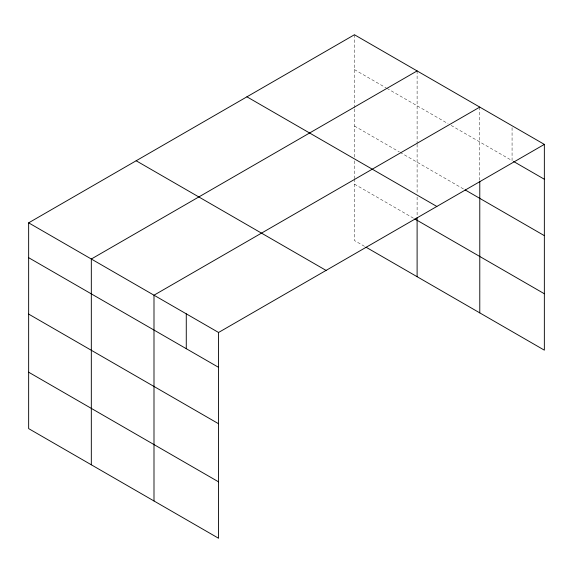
<?xml version="1.0" encoding="UTF-8"?>
<svg xmlns="http://www.w3.org/2000/svg" width="573" height="573" viewBox="0 0 573 573"><rect width="100%" height="100%" fill="white"/><g stroke="black" fill="none" stroke-linecap="round" stroke-linejoin="round"><path stroke-width="0.43" stroke-dasharray="2.87 2.15" d="M354.436 69.598L386.159 87.913M386.933 88.364L448.057 123.653M451.152 125.437L512.069 160.605L512.069 125.752M354.436 126.003L399.317 151.909M400.09 152.361L464.309 189.434M354.436 184.112L414.014 218.514M364.5 246.326L354.436 240.517L354.436 179.643M479.78 107.108L479.78 180.459M417.108 70.93L417.108 143.386M417.108 144.281L417.108 193.473M417.108 197.055L417.108 216.723M354.436 34.745L354.436 108.096M354.436 108.992L354.436 157.296M354.436 160.87L354.436 178.755"/><path stroke-width="0.86" d="M28.65 222.84L218.564 332.483L218.564 538.255L28.65 428.611L28.65 222.84L354.436 34.745L544.35 144.389L544.35 350.16L366.047 247.221M417.108 70.93L91.322 259.017L91.322 464.796M479.78 107.108L153.994 295.202L153.994 500.974M218.564 332.483L544.35 144.389M513.601 161.493L544.35 179.242M465.083 189.878L544.35 235.646M246.927 96.816L436.841 206.459M414.788 218.958L544.35 293.756M136.159 160.769L326.073 270.413M28.65 257.692L218.564 367.336M28.65 314.097L218.564 423.741M28.65 372.206L218.564 481.85M479.78 181.355L479.78 312.887M417.108 217.618L417.108 276.702M186.275 313.839L186.275 348.699"/></g></svg>
